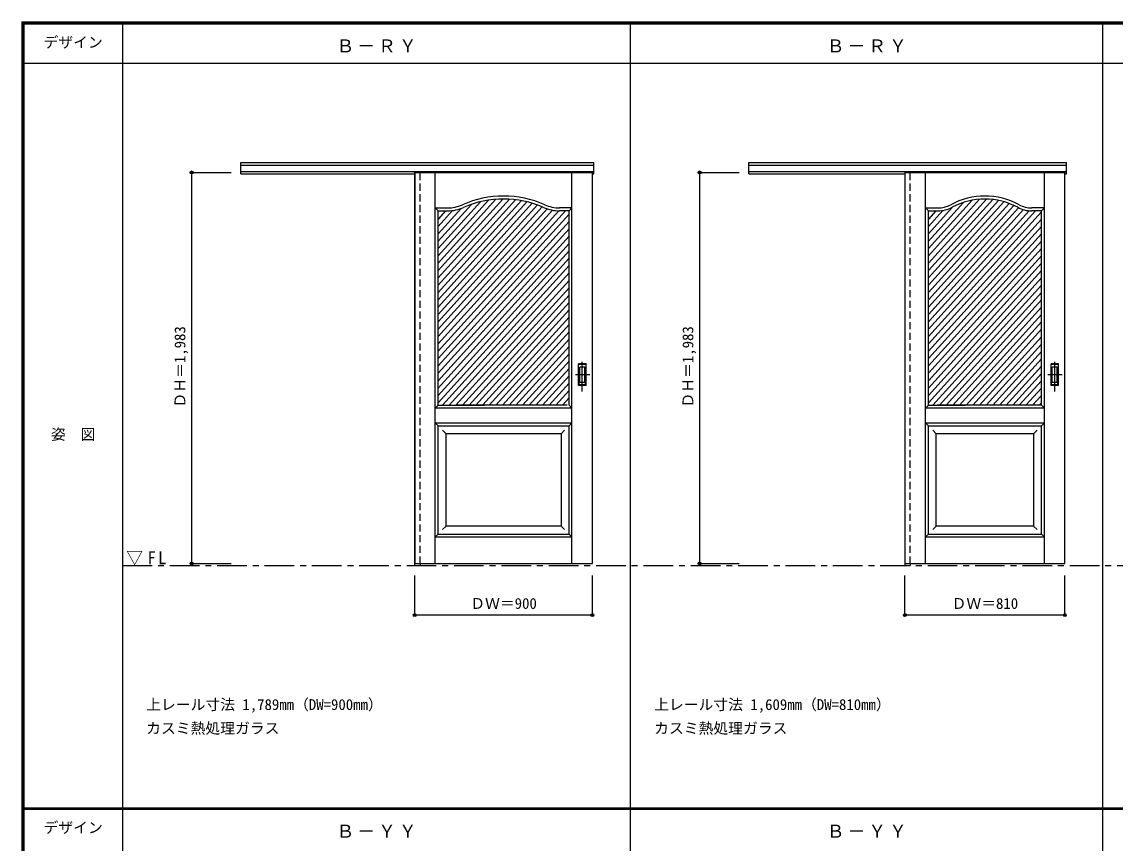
# Model space of a CAD drawing. Units: millimetres, scale not verified. Extents: x -6000 to 5700, y -4307 to 4260.
# Drawn here: x -6000 to -460, y 12 to 4175 of the extents above; entities that cross this region are included whole.
import ezdxf
from ezdxf.enums import TextEntityAlignment as Align

# ---------------------------------------------------------------- set-up
doc = ezdxf.new("R2010")
doc.units = ezdxf.units.MM
doc.header["$LTSCALE"] = 30
doc.header["$PDMODE"] = 32
doc.header["$PDSIZE"] = 15
doc.linetypes.add('CHAIN1', pattern=[8, 5, -1, 1, -1])
doc.linetypes.add('DASHED1', pattern=[1.8, 1.2, -0.6])
for name, color, linetype in [('0-1_通り芯', 7, 'CHAIN1'), ('0-2_扉', 7, 'Continuous'), ('0-4_枠', 3, 'Continuous'), ('0-6_引手', 7, 'Continuous'), ('0-A_文字', 7, 'Continuous'), ('0-B_寸法', 4, 'Continuous'), ('0-C_ハッチ', 4, 'Continuous'), ('F-1_枠', 6, 'Continuous'), ('F-A_文字', 7, 'Continuous')]:
    doc.layers.add(name, color=color, linetype=linetype)
doc.styles.add('ＭＳ ゴシック', font='')
doc.styles.get('ＭＳ ゴシック').set_extended_font_data('MS Gothic')

msp = doc.modelspace()

# ---------------------------------------------------------------- linework, layer by layer
at = {"layer": '0-1_通り芯'}
msp.add_line((-5490, 1420), (1678, 1420), dxfattribs=at)
at = {"layer": '0-2_扉'}
for p, q in [((-4009, 3412), (-4009, 1429)), ((-4009, 3412), (-3109, 3412)), ((-3905.5, 1429.62), (-3905.5, 3412)), ((-3212.5, 1429.62), (-3212.5, 3412)), ((-3109, 1429), (-3109, 3412)), ((-1525, 3412), (-1525, 1429)), ((-1525, 3412), (-715, 3412)), ((-1421.5, 1429), (-1421.5, 3412)), ((-818.5, 1429), (-818.5, 3412)), ((-715, 1429), (-715, 3412)), ((-3890.5, 3217), (-3905.5, 3232)), ((-3905.5, 3232), (-3842.55, 3232)), ((-3890.5, 2374.05), (-3890.5, 3217)), ((-3890.5, 3217), (-3842.55, 3217)), ((-3212.5, 3232), (-3275.45, 3232)), ((-3227.5, 3217), (-3275.45, 3217)), ((-3227.5, 3217), (-3212.5, 3232)), ((-3227.5, 2232), (-3227.5, 3217)), ((-1406.5, 3217), (-1421.5, 3232)), ((-1421.5, 3232), (-1357.49, 3232)), ((-1406.5, 2363.24), (-1406.5, 3217)), ((-1406.5, 3217), (-1357.49, 3217)), ((-818.5, 3232), (-882.51, 3232)), ((-833.5, 3217), (-882.51, 3217)), ((-833.5, 3217), (-818.5, 3232)), ((-833.5, 2232), (-833.5, 3217)), ((-1406.31, 3094), (-1406.5, 3094)), ((-3890.5, 2232), (-3890.5, 2374.05)), ((-1406.5, 2232), (-1406.5, 2374.05)), ((-3905.5, 2217), (-3890.5, 2232)), ((-3212.5, 2217), (-3905.5, 2217)), ((-3890.5, 2232), (-3656.5, 2232)), ((-3237.5, 2232), (-3800.5, 2232)), ((-3227.5, 2232), (-3212.5, 2217)), ((-1421.5, 2217), (-1406.5, 2232)), ((-818.5, 2217), (-1421.5, 2217)), ((-1406.5, 2232), (-1217.5, 2232)), ((-833.5, 2232), (-1361.5, 2232)), ((-833.5, 2232), (-818.5, 2217)), ((-3905.5, 2142), (-3890.5, 2127)), ((-3905.5, 2142), (-3212.5, 2142)), ((-3890.5, 1579), (-3890.5, 2127)), ((-3890.5, 2127), (-3227.5, 2127)), ((-3227.5, 2127), (-3212.5, 2142)), ((-3227.5, 1579), (-3227.5, 2127)), ((-1421.5, 2142), (-1406.5, 2127)), ((-1421.5, 2142), (-818.5, 2142)), ((-1406.5, 1579), (-1406.5, 2127)), ((-1406.5, 2127), (-833.5, 2127)), ((-833.5, 2127), (-818.5, 2142)), ((-833.5, 1579), (-833.5, 2127)), ((-3850.5, 2087), (-3868.18, 2104.68)), ((-3850.54, 1619), (-3850.54, 2087.04)), ((-3267.5, 2087), (-3850.54, 2087)), ((-3267.5, 2087), (-3249.82, 2104.68)), ((-1366.46, 2087), (-1384.14, 2104.68)), ((-1366.5, 1619), (-1366.5, 2087)), ((-873.5, 2087), (-1366.5, 2087)), ((-873.5, 2087), (-855.82, 2104.68)), ((-873.5, 2087), (-873.5, 1619)), ((-3850.54, 1619), (-3868.21, 1601.32)), ((-3850.54, 1619), (-3850.54, 1620.43)), ((-3267.5, 1619), (-3850.54, 1619)), ((-1366.5, 1619), (-1384.18, 1601.32)), ((-1366.5, 1619), (-1366.5, 1620.43)), ((-873.5, 1619), (-1366.5, 1619)), ((-873.5, 1619), (-855.82, 1601.32)), ((-3890.5, 1579), (-3905.5, 1564)), ((-3905.5, 1564), (-3212.5, 1564)), ((-3890.5, 1579), (-3227.5, 1579)), ((-3227.5, 1579), (-3212.5, 1564)), ((-1406.5, 1579), (-1421.5, 1564)), ((-1421.5, 1564), (-818.5, 1564)), ((-1406.5, 1579), (-833.5, 1579)), ((-833.5, 1579), (-818.5, 1564)), ((-4009, 1429), (-3109, 1429)), ((-1525, 1429), (-715, 1429))]:
    msp.add_line(p, q, dxfattribs=at)
msp.add_lwpolyline([(-3267.5, 2087), (-3267.5, 1619), (-3249.82, 1601.32)], dxfattribs=at)
for centre, radius, start, end in [((-3559, 2777), 515, 66.10444, 113.89556), ((-3559, 2777), 500, 66.10444, 113.89556), ((-1120, 2927), 365, 61.6423, 118.3577), ((-1120, 2927), 350, 61.6423, 118.3577), ((-3842.55, 3417), 185, 270, 293.89556), ((-3842.55, 3417), 200, 270, 293.89556), ((-3275.45, 3417), 200, 246.10444, 270), ((-3275.45, 3417), 185, 246.10444, 270), ((-1357.49, 3367), 135, 270, 298.3577), ((-1357.49, 3367), 150, 270, 298.3577), ((-882.51, 3367), 150, 241.6423, 270), ((-882.51, 3367), 135, 241.6423, 270)]:
    msp.add_arc(centre, radius, start, end, dxfattribs=at)
at = {"layer": '0-4_枠'}
for p, q in [((-4890, 3462), (-3101, 3462)), ((-4890, 3405), (-4890, 3462)), ((-4890, 3449), (-3101, 3449)), ((-2316, 3462), (-707, 3462)), ((-2316, 3405), (-2316, 3462)), ((-2316, 3449), (-707, 3449)), ((-4890, 3417), (-3101, 3417)), ((-4890, 3405), (-4009, 3405)), ((-4010, 3417), (-4010, 1420)), ((-3982, 3412), (-3982, 3417)), ((-2316, 3417), (-707, 3417)), ((-2316, 3405), (-1525, 3405)), ((-1526, 3417), (-1526, 1420)), ((-1498, 3412), (-1498, 3417)), ((-4010, 1420), (-3982, 1420)), ((-3982, 1429), (-3982, 1420)), ((-1526, 1420), (-1498, 1420)), ((-1498, 1429), (-1498, 1420))]:
    msp.add_line(p, q, dxfattribs=at)
at = {"layer": '0-4_枠', "color": 4, "linetype": 'DASHED1'}
for p, q in [((-3982, 1429), (-3982, 3412)), ((-1498, 1429), (-1498, 3412))]:
    msp.add_line(p, q, dxfattribs=at)
at = {"layer": '0-4_枠'}
for points in [[(-3109, 3405), (-3101, 3405), (-3101, 3462)], [(-715, 3405), (-707, 3405), (-707, 3462)]]:
    msp.add_lwpolyline(points, dxfattribs=at)
at = {"layer": '0-6_引手'}
for p, q in [((-3141, 2441.5), (-3179, 2441.5)), ((-3179, 2331.5), (-3179, 2441.5)), ((-3141, 2331.5), (-3141, 2441.5)), ((-747, 2441.5), (-785, 2441.5)), ((-785, 2331.5), (-785, 2441.5)), ((-747, 2331.5), (-747, 2441.5)), ((-3147.5, 2425.5), (-3172.5, 2425.5)), ((-3172.5, 2347.5), (-3172.5, 2425.5)), ((-3147.5, 2347.5), (-3147.5, 2425.5)), ((-753.5, 2425.5), (-778.5, 2425.5)), ((-778.5, 2347.5), (-778.5, 2425.5)), ((-753.5, 2347.5), (-753.5, 2425.5)), ((-3141, 2331.5), (-3179, 2331.5)), ((-3147.5, 2347.5), (-3172.5, 2347.5)), ((-747, 2331.5), (-785, 2331.5)), ((-753.5, 2347.5), (-778.5, 2347.5))]:
    msp.add_line(p, q, dxfattribs=at)
at = {"layer": '0-6_引手', "linetype": 'CHAIN1'}
for p, q in [((-3160, 2301.27), (-3160, 2472.12)), ((-766, 2301.27), (-766, 2472.12)), ((-3121.93, 2386.5), (-3194.44, 2386.5)), ((-727.93, 2386.5), (-800.44, 2386.5))]:
    msp.add_line(p, q, dxfattribs=at)
at = {"layer": '0-6_引手', "linetype": 'DASHED1'}
for p, q in [((-3176, 2335.5), (-3176, 2437.5)), ((-782, 2335.5), (-782, 2437.5)), ((-750, 2437.5), (-782, 2437.5)), ((-750, 2335.5), (-750, 2437.5)), ((-3144, 2335.5), (-3176, 2335.5)), ((-750, 2335.5), (-782, 2335.5))]:
    msp.add_line(p, q, dxfattribs=at)
msp.add_lwpolyline([(-3144, 2335.5), (-3144, 2437.5), (-3176, 2437.5)], dxfattribs=at)
at = {"layer": '0-B_寸法'}
for p, q in [((-5140, 3412), (-5140, 1429)), ((-5140, 3412), (-4940, 3412)), ((-2566, 3412), (-2566, 1429)), ((-2566, 3412), (-2366, 3412)), ((-5140, 1429), (-4940, 1429)), ((-2566, 1429), (-2366, 1429)), ((-4009, 1168), (-4009, 1368)), ((-3109, 1168), (-3109, 1368)), ((-1525, 1168), (-1525, 1368)), ((-715, 1168), (-715, 1368)), ((-3109, 1168), (-4009, 1168)), ((-715, 1168), (-1525, 1168))]:
    msp.add_line(p, q, dxfattribs=at)
at = {"layer": '0-B_寸法', "color": 7}
for p in [(-5140, 3412), (-2566, 3412), (-5140, 1429), (-2566, 1429), (-4009, 1168), (-3109, 1168), (-1525, 1168), (-715, 1168)]:
    msp.add_point(p, dxfattribs=at)
at = {"layer": '0-C_ハッチ'}
for p, q in [((-3562.49, 3276.99), (-3890.5, 2914.82)), ((-3529.54, 3276.13), (-3890.5, 2877.58)), ((-3597.56, 3275.51), (-3890.5, 2952.06)), ((-3498.37, 3273.31), (-3890.5, 2840.33)), ((-3635.24, 3271.16), (-3890.5, 2989.3)), ((-3468.74, 3268.79), (-3890.5, 2803.09)), ((-1112.29, 3276.92), (-1406.5, 2952.06)), ((-1146.88, 3275.97), (-1406.5, 2989.3)), ((-1080.51, 3274.77), (-1406.5, 2914.82)), ((-1185.22, 3270.87), (-1406.5, 3026.55)), ((-1050.98, 3270.13), (-1406.5, 2877.58)), ((-3676.31, 3263.05), (-3890.5, 3026.55)), ((-3440.47, 3262.75), (-3890.5, 2765.85)), ((-3413.45, 3255.35), (-3890.5, 2728.61)), ((-3722.2, 3249.62), (-3890.5, 3063.79)), ((-3387.56, 3246.69), (-3890.5, 2691.36)), ((-3362.73, 3236.87), (-3890.5, 2654.12)), ((-3774.74, 3228.85), (-3890.5, 3101.03)), ((-3337.93, 3227.01), (-3890.5, 2616.88)), ((-3310.47, 3220.09), (-3890.5, 2579.64)), ((-3817.44, 3218.94), (-3890.5, 3138.27)), ((-3279.5, 3217.04), (-3890.5, 2542.4)), ((-3852.93, 3217), (-3890.5, 3175.51)), ((-3245.81, 3217), (-3890.5, 2505.15)), ((-1023.35, 3263.39), (-1406.5, 2840.33)), ((-1229.23, 3259.52), (-1406.5, 3063.79)), ((-997.39, 3254.82), (-1406.5, 2803.09)), ((-972.92, 3244.6), (-1406.5, 2765.85)), ((-1285.65, 3234.47), (-1406.5, 3101.03)), ((-949.76, 3232.92), (-1406.5, 2728.61)), ((-924.91, 3223.12), (-1406.5, 2691.36)), ((-1333.44, 3218.94), (-1406.5, 3138.27)), ((-896.16, 3217.62), (-1406.5, 2654.12)), ((-1368.93, 3217), (-1406.5, 3175.51)), ((-862.99, 3217), (-1406.5, 2616.88)), ((-3227.5, 3199.97), (-3890.5, 2467.91)), ((-3227.5, 3162.73), (-3890.5, 2430.67)), ((-833.5, 3212.32), (-1406.5, 2579.64)), ((-833.5, 3175.08), (-1406.5, 2542.4)), ((-3227.5, 3125.49), (-3890.5, 2393.43)), ((-833.5, 3137.84), (-1406.5, 2505.15)), ((-3227.5, 3088.25), (-3890.5, 2356.18)), ((-3227.5, 3051), (-3890.5, 2318.94)), ((-833.5, 3100.6), (-1406.5, 2467.91)), ((-833.5, 3063.36), (-1406.5, 2430.67)), ((-3227.5, 3013.76), (-3890.5, 2281.7)), ((-833.5, 3026.11), (-1406.5, 2393.43)), ((-3227.5, 2976.52), (-3890.5, 2244.46)), ((-3227.5, 2939.28), (-3868.05, 2232)), ((-833.5, 2988.87), (-1406.5, 2356.18)), ((-833.5, 2951.63), (-1406.5, 2318.94)), ((-3227.5, 2902.03), (-3834.32, 2232)), ((-833.5, 2914.39), (-1406.5, 2281.7)), ((-3227.5, 2864.79), (-3800.59, 2232)), ((-3227.5, 2827.55), (-3766.86, 2232)), ((-833.5, 2877.14), (-1406.5, 2244.46)), ((-833.5, 2839.9), (-1384.05, 2232)), ((-3227.5, 2790.31), (-3733.13, 2232)), ((-833.5, 2802.66), (-1350.32, 2232)), ((-3227.5, 2753.06), (-3699.41, 2232)), ((-3227.5, 2715.82), (-3665.68, 2232)), ((-833.5, 2765.42), (-1316.59, 2232)), ((-833.5, 2728.17), (-1282.86, 2232)), ((-3227.5, 2678.58), (-3631.95, 2232)), ((-833.5, 2690.93), (-1249.13, 2232)), ((-3227.5, 2641.34), (-3598.22, 2232)), ((-3227.5, 2604.1), (-3564.49, 2232)), ((-833.5, 2653.69), (-1215.41, 2232)), ((-833.5, 2616.45), (-1181.68, 2232)), ((-3227.5, 2566.85), (-3530.76, 2232)), ((-833.5, 2579.21), (-1147.95, 2232)), ((-3227.5, 2529.61), (-3497.03, 2232)), ((-833.5, 2541.96), (-1114.22, 2232)), ((-833.5, 2504.72), (-1080.49, 2232)), ((-3227.5, 2492.37), (-3463.3, 2232)), ((-3227.5, 2455.13), (-3429.57, 2232)), ((-833.5, 2467.48), (-1046.76, 2232)), ((-3227.5, 2417.88), (-3395.85, 2232)), ((-833.5, 2430.24), (-1013.03, 2232)), ((-833.5, 2392.99), (-979.3, 2232)), ((-3227.5, 2380.64), (-3362.12, 2232)), ((-3227.5, 2343.4), (-3328.39, 2232)), ((-833.5, 2355.75), (-945.57, 2232)), ((-3227.5, 2306.16), (-3294.66, 2232)), ((-833.5, 2318.51), (-911.85, 2232)), ((-833.5, 2281.27), (-878.12, 2232)), ((-3227.5, 2268.91), (-3260.93, 2232)), ((-833.5, 2244.02), (-844.39, 2232))]:
    msp.add_line(p, q, dxfattribs=at)
at = {"layer": 'F-1_枠'}
for p, q in [((-6000, 4175), (5700, 4175)), ((-6000, 4175), (-6000, -4205)), ((-6000, 4170), (5700, 4170)), ((-6000, 4165), (5700, 4165)), ((-5995, 4175), (-5995, -4205)), ((-5990, 4175), (-5990, -4205)), ((-5490, 4175), (-5490, -3790)), ((-2916, -3790), (-2916, 4175)), ((-522, -3790), (-522, 4175)), ((-6000, 3965), (5700, 3965)), ((-6000, 190.5), (5700, 190.5)), ((-6000, 187.5), (5700, 187.5)), ((-6000, 184.5), (5700, 184.5))]:
    msp.add_line(p, q, dxfattribs=at)

# ---------------------------------------------------------------- texts
at = {"layer": '0-A_文字', "style": 'ＭＳ ゴシック'}
for s, p in [('上レール寸法 1,789mm（DW=900mm）', (-5370, 670.5)), ('上レール寸法 1,609mm（DW=810mm）', (-2796, 670.5)), ('カスミ熱処理ガラス', (-5370, 550.5)), ('カスミ熱処理ガラス', (-2796, 550.5))]:
    msp.add_text(s, height=54.99, dxfattribs=at).set_placement(p, align=Align.BOTTOM_LEFT)
at = {"layer": '0-A_文字', "char_height": 65.98, "attachment_point": 7, "style": 'ＭＳ ゴシック'}
for s, insert in [('\\T1.17;Ｂ－ＲＹ', (-4405.5, 4020)), ('\\T1.17;Ｂ－ＲＹ', (-1921.5, 4020)), ('\\T1.26;\\W0.95;▽FL', (-5471.25, 1420)), ('\\T1.17;Ｂ－ＹＹ', (-4405.5, 39.5)), ('\\T1.17;Ｂ－ＹＹ', (-1921.5, 39.5))]:
    msp.add_mtext(s, dxfattribs=dict(at, insert=insert))
at = {"layer": '0-B_寸法', "color": 7, "style": 'ＭＳ ゴシック'}
for p in [(-5155, 2220.25), (-2581, 2220.25)]:
    msp.add_text('ＤＨ＝1,983', height=54.99, rotation=90, dxfattribs=at).set_placement(p, align=Align.BOTTOM_LEFT)
for s, p in [('ＤＷ＝900', (-3727.75, 1183)), ('ＤＷ＝810', (-1288.75, 1183))]:
    msp.add_text(s, height=54.99, dxfattribs=at).set_placement(p, align=Align.BOTTOM_LEFT)
at = {"layer": 'F-A_文字', "style": 'ＭＳ ゴシック'}
for s, p in [('デザイン', (-5890, 4027.5)), ('姿\u3000図', (-5852.5, 2040.25)), ('デザイン', (-5890, 47))]:
    msp.add_text(s, height=54.99, dxfattribs=at).set_placement(p, align=Align.BOTTOM_LEFT)

doc.saveas('drawing.dxf')
